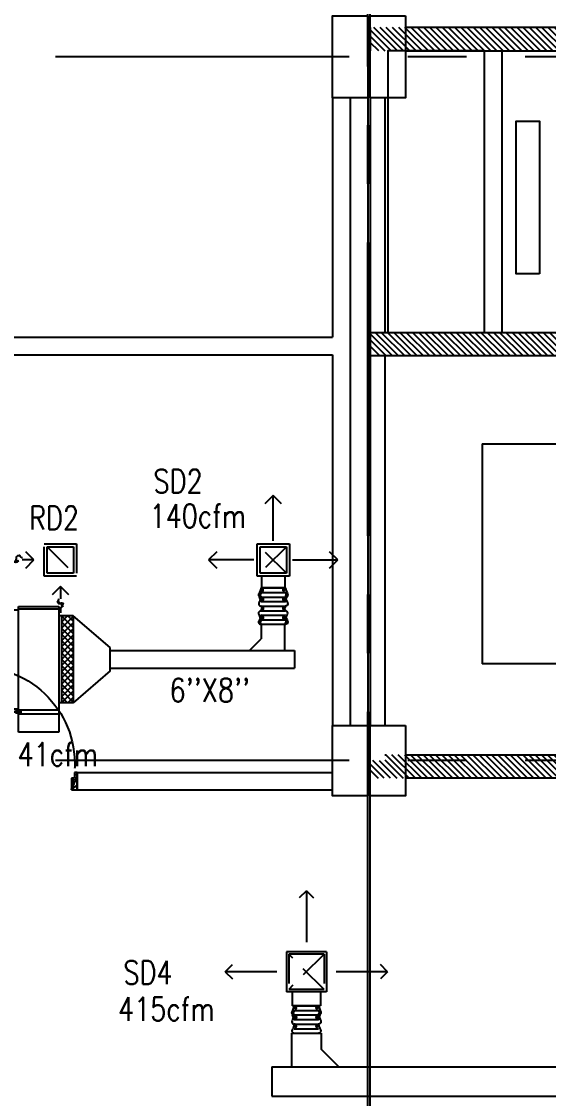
# Model space of a CAD drawing. Extents: x 417866231.7 to 417866328.5, y 43498046.7 to 43498124.2.
# Drawn here: x 417866252.29 to 417866256.78, y 43498081.93 to 43498091.11 of the extents above; entities that cross this region are included whole.
import ezdxf

# ---------------------------------------------------------------- set-up
doc = ezdxf.new("R2010")
doc.units = 0
doc.header["$MEASUREMENT"] = 0
doc.linetypes.add('CENTERX2', pattern=[4, 2.5, -0.5, 0.5, -0.5])
doc.linetypes.add('HIDDEN', pattern=[0.375, 0.25, -0.125])
doc.layers.get('0').update_dxf_attribs({"linetype": 'CONTINUOUS'})
for name, color, linetype in [('AXES', 11, 'CENTERX2'), ('COL', 7, 'CONTINUOUS'), ('DOOR', 9, 'CONTINUOUS'), ('DUCT', 6, 'CONTINUOUS'), ('EJ', 9, 'CONTINUOUS'), ('FCU', 6, 'CONTINUOUS'), ('HAT', 11, 'CONTINUOUS'), ('LIFTS', 9, 'CONTINUOUS'), ('M-AC-FLEX', 7, 'CONTINUOUS'), ('M-EGU.', 2, 'CONTINUOUS'), ('M-TEXT', 2, 'CONTINUOUS'), ('SHAFT', 9, 'CONTINUOUS'), ('STR', 9, 'CONTINUOUS'), ('WALL', 9, 'CONTINUOUS')]:
    doc.layers.add(name, color=color, linetype=linetype)
doc.styles.add('ROMANS', font='ROMANS.shx', dxfattribs={"width": 0.6})
pattern_1 = [(45, (0, 0), (-26.5165042945, 26.5165042945), [])]
pattern_2 = [(135, (417866362.658727, 43498044.996377), (0.026516504, 0.026516504), [])]

# ---------------------------------------------------------------- blocks, each defined once
blk = doc.blocks.new('DOOR90')
at = {"layer": 'DOOR', "color": 7, "linetype": 'ByBlock'}
for p, q in [((-150, 0), (0, 0)), ((-150, 0), (-150, -25)), ((0, -50), (-113.7, 0)), ((0, -50), (-40.1, 0)), ((0, -50), (0, 0)), ((-1000, -25), (-1050, -25)), ((-1050, -75), (-1050, -25)), ((-1050, -25), (-1050, -75)), ((-1000, -75), (-1050, -75)), ((-1000, -42), (-1020, -42)), ((-1020, -42), (-1020, -58)), ((-1000, -58), (-1020, -58)), ((-1000, -25), (-1000, -42)), ((-1000, -58), (-1000, -75)), ((-877.6, -17.8), (-967.6, -17.8)), ((-967.6, -25), (-967.6, -17.8)), ((-967.6, -75), (-967.6, -82.2)), ((-877.6, -82.2), (-967.6, -82.2)), ((-955, -8.8), (-890.2, -8.8)), ((-955, -17.8), (-955, -8.8)), ((-955, -17.8), (-890.2, -17.8)), ((-955, -82.2), (-890.2, -82.2)), ((-955, -82.2), (-955, -91.2)), ((-955, -91.2), (-890.2, -91.2)), ((-890.2, -17.8), (-890.2, -8.8)), ((-890.2, -82.2), (-890.2, -91.2)), ((-877.6, -25), (-877.6, -17.8)), ((-877.6, -75), (-877.6, -82.2)), ((-200, -25), (-150, -25)), ((-200, -42), (-200, -25)), ((-180, -42), (-200, -42)), ((-200, -58), (-180, -58)), ((-200, -75), (-200, -58)), ((-150, -75), (-200, -75)), ((-180, -58), (-180, -42)), ((-150, -25), (-100, -25)), ((-150, -75), (-150, -25)), ((-100, -25), (-100, -50)), ((0, -50), (-100, -36.6)), ((-100, -50), (0, -50)), ((-150, -875), (-100, -875)), ((-150, -900), (-150, -875)), ((-150, -900), (0, -900)), ((0, -900), (-150, -900)), ((0, -850), (-113.7, -900)), ((-100, -875), (-100, -850)), ((0, -850), (-100, -863.4)), ((-100, -850), (0, -850)), ((0, -850), (-40.1, -900)), ((0, -850), (0, -900))]:
    blk.add_line(p, q, dxfattribs=at)
at = {"layer": 'DOOR', "linetype": 'ByBlock'}
for p, q in [((-200, -25), (-1000, -25)), ((-200, -42), (-1000, -42)), ((-200, -58), (-1000, -58)), ((-1000, -75), (-200, -75))]:
    blk.add_line(p, q, dxfattribs=at)
at = {"layer": 'DOOR', "color": 7, "linetype": 'ByBlock'}
for centre in [(-922.6, 23.5), (-922.6, -123.5)]:
    blk.add_circle(centre, 32.4, dxfattribs=at)
for centre, radius, start, end in [((0, -50), 154.4, 161.10529, 166.28577), ((0, -50), 94.4, 148.01819, 180), ((0, -50), 134.4, 158.15985, 169.28002), ((0, -50), 114.4, 154.08384, 167.37743), ((0, -50), 74.4, 137.77643, 180), ((0, -50), 54.4, 113.20738, 180), ((0, -50), 34.4, 90, 180), ((0, -50), 14.4, 90, 180), ((0, -850), 154.4, 193.71423, 198.89471), ((0, -850), 134.4, 190.71998, 201.84015), ((0, -850), 94.4, 180, 211.98181), ((0, -850), 74.4, 180, 222.22357), ((0, -850), 54.4, 180, 246.79262), ((0, -850), 34.4, 180, 270), ((0, -850), 14.4, 180, 270)]:
    blk.add_arc(centre, radius, start, end, dxfattribs=at)
at = {"layer": 'DOOR', "linetype": 'HIDDEN', "ltscale": 0.5}
blk.add_arc((-222.2, -50), 828.2, 178.27012, 275.00304, dxfattribs=at)
blk = doc.blocks.new('C11')
at = {"layer": 'HAT'}
h = blk.add_hatch(dxfattribs=at)
h.set_pattern_fill('ANSI31', color=256, scale=300, style=0)
h.set_pattern_definition([(45, (-248556.182, -75061.005), (-26.5165043, 26.5165043), [])])
h.paths.add_polyline_path([(300, 700), (0, 700), (0, 350), (300, 350)])
h.paths.add_polyline_path([(300, 350), (0, 350), (0, 0), (300, 0)])
at = {"layer": 'COL'}
blk.add_lwpolyline([(300, 700), (300, 0), (0, 0), (0, 700)], close=True, dxfattribs=at)
blk = doc.blocks.new('C11D')
at = {"layer": 'COL', "linetype": 'ByBlock'}
for p in [(-320, 0), (0, 0)]:
    blk.add_blockref('C11', p, dxfattribs=at)
blk = doc.blocks.new('C5V')
at = {"layer": 'HAT'}
h = blk.add_hatch(dxfattribs=at)
h.set_pattern_fill('ANSI31', color=256, scale=300, style=0)
h.set_pattern_definition([(45, (-249196.182, -54711.005), (-26.5165043, 26.5165043), [])])
h.paths.add_polyline_path([(-20, 600), (-320, 600), (-320, 300), (-20, 300)])
h.paths.add_polyline_path([(-20, 300), (-320, 300), (-320, 0), (-20, 0)])
h = blk.add_hatch(dxfattribs=at)
h.set_pattern_fill('ANSI31', color=256, scale=300, style=0)
h.set_pattern_definition([(45, (-248876.182, -54711.005), (-26.5165043, 26.5165043), [])])
h.paths.add_polyline_path([(300, 600), (0, 600), (0, 300), (300, 300)])
h.paths.add_polyline_path([(300, 300), (0, 300), (0, 0), (300, 0)])
at = {"layer": 'COL'}
for points in [[(-20, 600), (-20, 0), (-320, 0), (-320, 600)], [(300, 600), (300, 0), (0, 0), (0, 600)]]:
    blk.add_lwpolyline(points, close=True, dxfattribs=at)
blk = doc.blocks.new('*X29')
at = {"color": 0}
for p, q in [((16890.5, -2466.6), (16943.5, -2413.6)), ((16890.5, -2519.6), (16990.5, -2419.6)), ((16990.5, -2565.5), (16890.5, -2465.5)), ((16890.5, -2572.6), (16990.5, -2472.6)), ((16990.5, -2512.5), (16891.6, -2413.6)), ((16990.5, -2459.4), (16944.6, -2413.6)), ((16990.5, -2618.5), (16890.5, -2518.5)), ((16890.5, -2625.7), (16990.5, -2525.7)), ((16990.5, -2671.6), (16890.5, -2571.6)), ((16890.5, -2678.7), (16990.5, -2578.7)), ((16990.5, -2724.6), (16890.5, -2624.6)), ((16890.5, -2731.7), (16990.5, -2631.7)), ((16990.5, -2777.6), (16890.5, -2677.6)), ((16890.5, -2784.8), (16990.5, -2684.8)), ((16990.5, -2830.7), (16890.5, -2730.7)), ((16890.5, -2837.8), (16990.5, -2737.8)), ((16990.5, -2883.7), (16890.5, -2783.7)), ((16890.5, -2890.8), (16990.5, -2790.8)), ((16990.5, -2936.7), (16890.5, -2836.7)), ((16890.5, -2943.9), (16990.5, -2843.9)), ((16990.5, -2989.8), (16890.5, -2889.8)), ((16890.5, -2996.9), (16990.5, -2896.9)), ((16990.5, -3042.8), (16890.5, -2942.8)), ((16890.5, -3049.9), (16990.5, -2949.9)), ((16990.5, -3095.8), (16890.5, -2995.8)), ((16890.5, -3103), (16990.5, -3003)), ((16990.5, -3148.9), (16890.5, -3048.9)), ((16943.5, -3154.9), (16890.5, -3101.9)), ((16891.5, -3154.9), (16990.5, -3056)), ((16944.6, -3154.9), (16990.5, -3109))]:
    blk.add_line(p, q, dxfattribs=at)
blk = doc.blocks.new('WHE06')
at = {"color": 3}
for p, q in [((689, 621.5), (346.1, 621.5)), ((346.1, 621.5), (346.1, 469.1)), ((689, 469.1), (689, 621.5)), ((242.1, 472.2), (242.1, 399.5)), ((60.3, -422.2), (60.3, 422.2)), ((212.3, 437.2), (269.1, 437.2)), ((232.1, 452.2), (232.1, 422.2)), ((232.1, 452.2), (252.1, 452.2)), ((252.1, 452.2), (252.1, 422.2)), ((305, 447.6), (373.3, 447.6)), ((321.1, 457.6), (321.1, 437.6)), ((321.1, 457.6), (346.1, 457.6)), ((321.1, 437.6), (346.1, 437.6)), ((346.1, 430.4), (689, 430.4)), ((811.2, 370.7), (689, 370.7)), ((711.2, -370.7), (711.2, 370.7)), ((811.2, -370.7), (811.2, 370.7)), ((141.6, -437.2), (141.6, -422.2)), ((141.6, -437.2), (196.6, -437.2)), ((196.6, -437.2), (196.6, -422.2)), ((221.4, -437.2), (269.1, -437.2)), ((232.1, -452.2), (232.1, -422.2)), ((232.1, -452.2), (252.1, -452.2)), ((242.1, -472.2), (242.1, -399.5)), ((252.1, -452.2), (252.1, -422.2)), ((346.1, -430.4), (689, -430.4)), ((811.2, -370.7), (689, -370.7))]:
    blk.add_line(p, q, dxfattribs=at)
at = {"color": 6}
for p, q in [((346.1, 469.1), (346.1, -450.8)), ((689, 469.1), (346.1, 469.1)), ((689, -450.8), (689, 469.1)), ((0, -422.2), (0, 422.2)), ((0, 422.2), (346.1, 422.2)), ((0, -422.2), (346.1, -422.2)), ((346.1, -450.8), (689, -450.8))]:
    blk.add_line(p, q, dxfattribs=at)
at = {"color": 11}
blk.add_blockref('*X29', (-16179.3, 2784.3), dxfattribs=at)

msp = doc.modelspace()

# ---------------------------------------------------------------- hatches: boundary and pattern name
at = {"layer": 'HAT', "linetype": 'Continuous'}
h = msp.add_hatch(dxfattribs=at)
h.set_pattern_fill('ANSI31', color=0, scale=0.3, style=0)
h.set_pattern_definition(pattern_2)
h.paths.add_polyline_path([(417866258.8586, 43498091.0588), (417866259.5836, 43498091.0588), (417866259.5836, 43498090.8588), (417866258.8586, 43498090.8588)])
h.paths.add_polyline_path([(417866257.6586, 43498091.0588), (417866258.8586, 43498091.0588), (417866258.8586, 43498090.8588), (417866257.6586, 43498090.8588)])
h.paths.add_polyline_path([(417866256.4586, 43498091.0588), (417866257.6586, 43498091.0588), (417866257.6586, 43498090.8588), (417866256.4586, 43498090.8588)])
h.paths.add_polyline_path([(417866255.2586, 43498091.0588), (417866256.4586, 43498091.0588), (417866256.4586, 43498090.8588), (417866255.2586, 43498090.8588)])
at = {"layer": 'HAT'}
h = msp.add_hatch(dxfattribs=at)
h.set_pattern_fill('ANSI31', color=256, scale=300, style=0)
h.set_pattern_definition(pattern_1)
h.paths.add_polyline_path([(417866256.1969, 43498090.7221), (417866256.1969, 43498091.0221), (417866255.8969, 43498091.0221), (417866255.8969, 43498090.7221)])
h.paths.add_polyline_path([(417866256.4969, 43498090.7221), (417866256.4969, 43498091.0221), (417866256.1969, 43498091.0221), (417866256.1969, 43498090.7221)])
h = msp.add_hatch(dxfattribs=at)
h.set_pattern_fill('ANSI31', color=256, scale=300, style=0)
h.set_pattern_definition(pattern_1)
h.paths.add_polyline_path([(417866256.1969, 43498090.4021), (417866256.1969, 43498090.7021), (417866255.8969, 43498090.7021), (417866255.8969, 43498090.4021)])
h.paths.add_polyline_path([(417866256.4969, 43498090.4021), (417866256.4969, 43498090.7021), (417866256.1969, 43498090.7021), (417866256.1969, 43498090.4021)])
h = msp.add_hatch(dxfattribs=at)
h.set_pattern_fill('ANSI31', color=256, scale=0.3, style=0)
h.set_pattern_definition([(135, (417866555.624787, 43497935.089052), (0.0265165043, 0.0265165043), [])])
h.paths.add_polyline_path([(417866255.2586, 43498088.2588), (417866255.2586, 43498088.4588), (417866259.5836, 43498088.4588), (417866259.5836, 43498088.2588)])
at = {"layer": 'HAT', "linetype": 'Continuous'}
h = msp.add_hatch(dxfattribs=at)
h.set_pattern_fill('ANSI31', color=0, scale=0.3, style=0)
h.set_pattern_definition(pattern_2)
h.paths.add_polyline_path([(417866258.8586, 43498084.8088), (417866259.5836, 43498084.8088), (417866259.5836, 43498084.6588), (417866258.8586, 43498084.6588)])
h.paths.add_polyline_path([(417866258.8586, 43498084.8588), (417866259.5836, 43498084.8588), (417866259.5836, 43498084.8088), (417866258.8586, 43498084.8088)])
h.paths.add_polyline_path([(417866257.6586, 43498084.8088), (417866258.8586, 43498084.8088), (417866258.8586, 43498084.6588), (417866257.6586, 43498084.6588)])
h.paths.add_polyline_path([(417866257.6586, 43498084.8588), (417866258.8586, 43498084.8588), (417866258.8586, 43498084.8088), (417866257.6586, 43498084.8088)])
h.paths.add_polyline_path([(417866256.4586, 43498084.8088), (417866257.6586, 43498084.8088), (417866257.6586, 43498084.6588), (417866256.4586, 43498084.6588)])
h.paths.add_polyline_path([(417866256.4586, 43498084.8588), (417866257.6586, 43498084.8588), (417866257.6586, 43498084.8088), (417866256.4586, 43498084.8088)])
h.paths.add_polyline_path([(417866255.2586, 43498084.8088), (417866256.4586, 43498084.8088), (417866256.4586, 43498084.6588), (417866255.2586, 43498084.6588)])
h.paths.add_polyline_path([(417866255.3829, 43498084.8588), (417866256.4586, 43498084.8588), (417866256.4586, 43498084.8088), (417866255.3829, 43498084.8088)])

# ---------------------------------------------------------------- linework, layer by layer
at = {"layer": 'AXES'}
for p, q in [((417866255.2386, 43498046.7245), (417866255.2386, 43498123.1872)), ((417866255.2586, 43498046.7245), (417866255.2586, 43498123.1872)), ((417866307.0786, 43498090.8088), (417866239.0386, 43498090.8088)), ((417866307.0786, 43498084.8088), (417866239.0386, 43498084.8088))]:
    msp.add_line(p, q, dxfattribs=at)
at = {"layer": 'COL'}
for p, q in [((417866255.2586, 43498091.0588), (417866255.2586, 43498090.8588)), ((417866259.5836, 43498091.0588), (417866255.5586, 43498091.0588)), ((417866255.5586, 43498090.8588), (417866260.0586, 43498090.8588))]:
    msp.add_line(p, q, dxfattribs=at)
msp.add_lwpolyline([(417866259.5836, 43498088.2588), (417866255.2586, 43498088.2588), (417866255.2586, 43498088.4588), (417866259.5836, 43498088.4588)], close=True, dxfattribs=at)
for points in [[(417866255.3829, 43498084.8588), (417866255.3914, 43498084.8588)], [(417866255.5586, 43498084.8588), (417866259.5836, 43498084.8588), (417866259.5836, 43498084.6588), (417866255.5586, 43498084.6588)]]:
    msp.add_lwpolyline(points, dxfattribs=at)
at = {"layer": 'DUCT', "linetype": 'ByBlock'}
for p, q in [((417866253.0427, 43498085.7726), (417866252.7282, 43498086.0433)), ((417866253.0427, 43498085.5726), (417866253.0427, 43498085.7726)), ((417866253.0427, 43498085.7476), (417866254.6128, 43498085.7476)), ((417866254.6128, 43498085.7476), (417866254.6128, 43498085.5976)), ((417866253.0427, 43498085.5726), (417866252.7282, 43498085.3019)), ((417866253.0427, 43498085.5976), (417866254.6128, 43498085.5976)), ((417866254.422, 43498082.1988), (417866264.5948, 43498082.1988)), ((417866254.422, 43498082.1988), (417866254.422, 43498081.9488)), ((417866254.422, 43498081.9488), (417866264.5948, 43498081.9488))]:
    msp.add_line(p, q, dxfattribs=at)
at = {"layer": 'DUCT'}
for p, q in [((417866254.331, 43498085.9689), (417866254.331, 43498085.8476)), ((417866254.531, 43498085.9689), (417866254.331, 43498085.9689)), ((417866254.531, 43498085.7476), (417866254.531, 43498085.9689)), ((417866254.231, 43498085.7476), (417866254.331, 43498085.8476)), ((417866254.5903, 43498082.4851), (417866254.8403, 43498082.4851)), ((417866254.5903, 43498082.1988), (417866254.5903, 43498082.4851)), ((417866254.8403, 43498082.4851), (417866254.8403, 43498082.3488)), ((417866254.9903, 43498082.1988), (417866254.8403, 43498082.3488))]:
    msp.add_line(p, q, dxfattribs=at)
at = {"layer": 'EJ'}
for p, q in [((417866255.2386, 43498090.4588), (417866255.2386, 43498085.1088)), ((417866255.2586, 43498090.4588), (417866255.2586, 43498085.1088)), ((417866255.2386, 43498081.4588), (417866255.2386, 43498084.5588)), ((417866255.2586, 43498081.4588), (417866255.2586, 43498084.5588))]:
    msp.add_line(p, q, dxfattribs=at)
at = {"layer": 'LIFTS'}
msp.add_lwpolyline([(417866256.7024, 43498088.9588), (417866256.5024, 43498088.9588), (417866256.5024, 43498090.2588), (417866256.7024, 43498090.2588)], close=True, dxfattribs=at)
at = {"layer": 'M-AC-FLEX', "color": 11}
for p, q in [((417866254.3289, 43498086.2813), (417866254.5364, 43498086.2813)), ((417866254.3289, 43498086.2423), (417866254.5364, 43498086.2423)), ((417866254.3289, 43498086.2033), (417866254.5364, 43498086.2033)), ((417866254.3289, 43498086.1643), (417866254.5364, 43498086.1643)), ((417866254.3289, 43498086.1253), (417866254.5364, 43498086.1253)), ((417866254.3289, 43498086.1253), (417866254.5364, 43498086.1253)), ((417866254.3289, 43498086.0863), (417866254.5364, 43498086.0863)), ((417866254.3289, 43498086.0863), (417866254.5364, 43498086.0863)), ((417866254.3289, 43498086.0473), (417866254.5364, 43498086.0473)), ((417866254.3289, 43498086.0083), (417866254.5364, 43498086.0083)), ((417866254.6116, 43498082.7184), (417866254.8191, 43498082.7184)), ((417866254.6116, 43498082.6794), (417866254.8191, 43498082.6794)), ((417866254.6116, 43498082.6404), (417866254.8191, 43498082.6404)), ((417866254.6116, 43498082.6014), (417866254.8191, 43498082.6014)), ((417866254.6116, 43498082.5624), (417866254.8191, 43498082.5624)), ((417866254.6116, 43498082.5234), (417866254.8191, 43498082.5234)), ((417866254.6116, 43498082.4851), (417866254.8191, 43498082.4851)), ((417866254.6116, 43498082.4851), (417866254.8191, 43498082.4851))]:
    msp.add_line(p, q, dxfattribs=at)
at = {"layer": 'M-AC-FLEX'}
for points in [[(417866254.3289, 43498086.2813, -1), (417866254.3289, 43498086.2423, 1), (417866254.3289, 43498086.2033)], [(417866254.3289, 43498086.1643, 1), (417866254.3289, 43498086.2033, -1), (417866254.3289, 43498086.2423)], [(417866254.3289, 43498086.2423, 1), (417866254.3289, 43498086.2033)], [(417866254.3289, 43498086.2033, -1), (417866254.3289, 43498086.2423)], [(417866254.3289, 43498086.2033, -1), (417866254.3289, 43498086.1643, 1), (417866254.3289, 43498086.1253, -1), (417866254.3289, 43498086.0863, 0.008922), (417866254.3282, 43498086.0863, 0.008922)], [(417866254.5364, 43498086.2813, 1), (417866254.5364, 43498086.2423, -1), (417866254.5364, 43498086.2033)], [(417866254.5364, 43498086.1643, -1), (417866254.5364, 43498086.2033, 1), (417866254.5364, 43498086.2423)], [(417866254.5364, 43498086.2033, 1), (417866254.5364, 43498086.1643, -1), (417866254.5364, 43498086.1253, 1), (417866254.5364, 43498086.0863, -0.008922), (417866254.5371, 43498086.0863, -0.008922)], [(417866254.5364, 43498086.2423, -1.000001), (417866254.5364, 43498086.2033)], [(417866254.5364, 43498086.2033, 1.000001), (417866254.5364, 43498086.2423)], [(417866254.3289, 43498086.0083, 1), (417866254.3289, 43498086.0473, -1), (417866254.3289, 43498086.0863, 1), (417866254.3289, 43498086.1253, -0.008922), (417866254.3282, 43498086.1253, -0.008922)], [(417866254.5364, 43498086.0083, -1), (417866254.5364, 43498086.0473, 1), (417866254.5364, 43498086.0863, -1), (417866254.5364, 43498086.1253, 0.008922), (417866254.5371, 43498086.1253, 0.008922)], [(417866254.3289, 43498086.0473, -1), (417866254.3289, 43498086.0083, 1), (417866254.3289, 43498085.9693)], [(417866254.5364, 43498086.0473, 1), (417866254.5364, 43498086.0083, -1), (417866254.5364, 43498085.9693)], [(417866254.3289, 43498085.9693, -1), (417866254.3289, 43498086.0083)], [(417866254.3289, 43498086.0083, 1), (417866254.3289, 43498085.9693)], [(417866254.331, 43498085.9692, 0.026731), (417866254.3289, 43498085.9693, -1), (417866254.3289, 43498086.0083)], [(417866254.531, 43498085.9685, -0.070443), (417866254.5364, 43498085.9693, 1), (417866254.5364, 43498086.0083)], [(417866254.5364, 43498085.9693, 1.000001), (417866254.5364, 43498086.0083)], [(417866254.5364, 43498086.0083, -1.000001), (417866254.5364, 43498085.9693)], [(417866254.6116, 43498082.7184, -1), (417866254.6116, 43498082.6794, 1), (417866254.6116, 43498082.6404)], [(417866254.8191, 43498082.7184, 1), (417866254.8191, 43498082.6794, -1), (417866254.8191, 43498082.6404)], [(417866254.6116, 43498082.6014, 1), (417866254.6116, 43498082.6404, -1), (417866254.6116, 43498082.6794)], [(417866254.6116, 43498082.6794, 1), (417866254.6116, 43498082.6404)], [(417866254.6116, 43498082.6404, -1), (417866254.6116, 43498082.6794)], [(417866254.6116, 43498082.6404, -1), (417866254.6116, 43498082.6014, 1), (417866254.6116, 43498082.5624, -1), (417866254.6116, 43498082.5234, 1.018005), (417866254.6116, 43498082.4851)], [(417866254.8191, 43498082.6014, -1), (417866254.8191, 43498082.6404, 1), (417866254.8191, 43498082.6794)], [(417866254.8191, 43498082.6404, 1), (417866254.8191, 43498082.6014, -1), (417866254.8191, 43498082.5624, 1), (417866254.8191, 43498082.5234, -1.018005), (417866254.8191, 43498082.4851)], [(417866254.8191, 43498082.6794, -1.000001), (417866254.8191, 43498082.6404)], [(417866254.8191, 43498082.6404, 1.000001), (417866254.8191, 43498082.6794)]]:
    msp.add_lwpolyline(points, format="xyb", dxfattribs=at)
at = {"layer": 'M-EGU.'}
for p, q in [((417866254.4326, 43498087.0688), (417866254.3619, 43498086.9981)), ((417866254.4326, 43498086.6826), (417866254.4326, 43498087.0688)), ((417866254.5033, 43498086.9981), (417866254.4326, 43498087.0688)), ((417866252.3946, 43498086.5188), (417866252.3239, 43498086.5895)), ((417866252.5071, 43498086.6313), (417866252.7321, 43498086.6313)), ((417866252.5071, 43498086.4063), (417866252.5071, 43498086.6313)), ((417866252.7321, 43498086.6313), (417866252.7321, 43498086.4063)), ((417866253.9533, 43498086.5895), (417866253.8826, 43498086.5188)), ((417866254.2951, 43498086.6563), (417866254.5701, 43498086.6563)), ((417866254.2951, 43498086.3813), (417866254.2951, 43498086.6563)), ((417866254.5701, 43498086.6563), (417866254.5701, 43498086.3813)), ((417866254.9826, 43498086.5188), (417866254.9119, 43498086.5895)), ((417866252.3946, 43498086.5188), (417866252.2936, 43498086.5188)), ((417866252.3239, 43498086.4481), (417866252.3946, 43498086.5188)), ((417866253.8826, 43498086.5188), (417866253.9533, 43498086.4481)), ((417866254.2688, 43498086.5188), (417866253.8826, 43498086.5188)), ((417866254.5964, 43498086.5188), (417866254.9826, 43498086.5188)), ((417866254.9119, 43498086.4481), (417866254.9826, 43498086.5188)), ((417866252.7321, 43498086.4063), (417866252.5071, 43498086.4063)), ((417866254.5701, 43498086.3813), (417866254.2951, 43498086.3813)), ((417866254.3326, 43498086.3813), (417866254.3326, 43498086.2813)), ((417866254.5326, 43498086.3813), (417866254.5326, 43498086.2813)), ((417866252.6196, 43498086.2938), (417866252.5489, 43498086.2231)), ((417866252.6903, 43498086.2231), (417866252.6196, 43498086.2938)), ((417866252.6196, 43498086.2938), (417866252.6196, 43498086.1869)), ((417866254.5326, 43498086.2813), (417866254.3326, 43498086.2813)), ((417866252.6196, 43498086.1118), (417866252.6196, 43498086.0688)), ((417866254.7153, 43498083.7), (417866254.6542, 43498083.6389)), ((417866254.7153, 43498083.7), (417866254.7153, 43498083.2612)), ((417866254.7153, 43498083.7), (417866254.7764, 43498083.6389)), ((417866254.5449, 43498083.1792), (417866254.5449, 43498082.8384)), ((417866254.8857, 43498083.1792), (417866254.5449, 43498083.1792)), ((417866254.8857, 43498083.1792), (417866254.8857, 43498082.8384)), ((417866254.0241, 43498083.0088), (417866254.0852, 43498083.0699)), ((417866254.4629, 43498083.0088), (417866254.0241, 43498083.0088)), ((417866254.0241, 43498083.0088), (417866254.0852, 43498082.9477)), ((417866255.4065, 43498083.0088), (417866254.9677, 43498083.0088)), ((417866255.4065, 43498083.0088), (417866255.3454, 43498083.0699)), ((417866255.4065, 43498083.0088), (417866255.3454, 43498082.9477)), ((417866254.8857, 43498082.8384), (417866254.5449, 43498082.8384)), ((417866254.5953, 43498082.8384), (417866254.5953, 43498082.7184)), ((417866254.8353, 43498082.8384), (417866254.8353, 43498082.7184)), ((417866254.8353, 43498082.7184), (417866254.5953, 43498082.7184))]:
    msp.add_line(p, q, dxfattribs=at)
at = {"layer": 'M-EGU.', "linetype": 'HIDDEN'}
for p, q in [((417866252.4821, 43498086.6563), (417866252.7571, 43498086.6563)), ((417866252.4821, 43498086.3813), (417866252.4821, 43498086.6563)), ((417866252.5071, 43498086.6313), (417866252.7321, 43498086.4063)), ((417866252.7571, 43498086.6563), (417866252.7571, 43498086.3813)), ((417866254.3201, 43498086.6313), (417866254.5451, 43498086.6313)), ((417866254.5451, 43498086.6313), (417866254.3201, 43498086.4063)), ((417866254.5451, 43498086.4063), (417866254.3201, 43498086.6313)), ((417866254.3201, 43498086.4063), (417866254.3201, 43498086.6313)), ((417866254.5451, 43498086.6313), (417866254.5451, 43498086.4063)), ((417866254.5451, 43498086.4063), (417866254.3201, 43498086.4063)), ((417866252.7571, 43498086.3813), (417866252.4821, 43498086.3813)), ((417866254.8657, 43498083.1592), (417866254.5649, 43498082.8584)), ((417866254.8657, 43498082.8584), (417866254.5649, 43498083.1592)), ((417866254.5649, 43498083.1592), (417866254.5649, 43498082.8584)), ((417866254.8657, 43498083.1592), (417866254.5649, 43498083.1592)), ((417866254.8657, 43498083.1592), (417866254.8657, 43498082.8584)), ((417866254.8657, 43498082.8584), (417866254.5649, 43498082.8584))]:
    msp.add_line(p, q, dxfattribs=at)
at = {"layer": 'M-EGU.'}
for points in [[(417866252.2139, 43498086.5188, 0.1324), (417866252.2251, 43498086.5027, 0.15664), (417866252.2405, 43498086.4963, 0.736612), (417866252.2531, 43498086.5278, -0.774232), (417866252.267, 43498086.5582, -0.203349), (417866252.2881, 43498086.5445, -0.193808), (417866252.2936, 43498086.5188)], [(417866252.6196, 43498086.1118, 0.187862), (417866252.6381, 43498086.1231, 0.202645), (417866252.643, 43498086.1427, 0.616915), (417866252.6179, 43498086.1508, -0.668708), (417866252.5943, 43498086.1604, -0.194285), (417866252.6015, 43498086.1783, -0.186051), (417866252.6196, 43498086.1869)]]:
    msp.add_lwpolyline(points, format="xyb", dxfattribs=at)
at = {"layer": 'SHAFT'}
msp.add_lwpolyline([(417866256.2336, 43498090.8588), (417866255.4086, 43498090.8588), (417866255.4086, 43498088.4588), (417866256.2336, 43498088.4588)], close=True, dxfattribs=at)
at = {"layer": 'STR'}
for p, q in [((417866256.2129, 43498087.5088), (417866256.2129, 43498085.6338)), ((417866256.2129, 43498087.5088), (417866257.9829, 43498087.5088)), ((417866261.1079, 43498085.6338), (417866256.2129, 43498085.6338))]:
    msp.add_line(p, q, dxfattribs=at)
at = {"layer": 'WALL'}
for p, q in [((417866256.3836, 43498088.4588), (417866256.3836, 43498090.8588)), ((417866256.3836, 43498088.6088), (417866256.3836, 43498090.8588)), ((417866254.9386, 43498090.4588), (417866254.9386, 43498088.4188)), ((417866255.0886, 43498090.4588), (417866255.0886, 43498085.1088)), ((417866255.3829, 43498090.4588), (417866255.3829, 43498088.4588)), ((417866248.3386, 43498088.4188), (417866254.9386, 43498088.4188)), ((417866251.7136, 43498088.2688), (417866254.9386, 43498088.2688)), ((417866252.7636, 43498088.2688), (417866254.0886, 43498088.2688)), ((417866254.9386, 43498088.2688), (417866254.9386, 43498085.1088)), ((417866255.3829, 43498088.2588), (417866255.3829, 43498085.1088)), ((417866252.7636, 43498084.7088), (417866254.9386, 43498084.7088)), ((417866252.7636, 43498084.7088), (417866252.7636, 43498084.5588)), ((417866252.7636, 43498084.5588), (417866254.9386, 43498084.5588))]:
    msp.add_line(p, q, dxfattribs=at)

# ---------------------------------------------------------------- block references
at = {"layer": 'COL', "xscale": 0.0009999871253967285, "yscale": 0.001000002026557922, "zscale": 0.001}
for name, p in [('C11D', (417866255.2586, 43498090.4588)), ('C5V', (417866255.2586, 43498084.5088))]:
    msp.add_blockref(name, p, dxfattribs=at)
at = {"layer": 'DOOR', "color": 0, "linetype": 'ByBlock', "xscale": -0.001000002026557922, "yscale": 0.001000002026557922, "zscale": 0.001, "rotation": 90}
msp.add_blockref('DOOR90', (417866251.8636, 43498084.5588), dxfattribs=at)
at = {"layer": 'FCU', "linetype": 'ByBlock', "xscale": -0.0009999871253967285, "yscale": 0.001000002026557922, "zscale": 0.001, "rotation": 180}
msp.add_blockref('WHE06', (417866251.917, 43498085.6726), dxfattribs=at)

# ---------------------------------------------------------------- texts
at = {"layer": 'M-TEXT', "style": 'ROMANS', "width": 0.8}
for s, p in [('SD2', (417866253.4134, 43498087.0909)), ('RD2', (417866252.3531, 43498086.7774)), ('140cfm', (417866253.3792, 43498086.7944)), ("6''X8''", (417866253.5502, 43498085.3098)), ('41cfm', (417866252.2546, 43498084.7627)), ('SD4', (417866253.1571, 43498082.9017)), ('415cfm', (417866253.1109, 43498082.5919))]:
    msp.add_text(s, height=0.2, dxfattribs=at).set_placement(p)

doc.saveas('drawing.dxf')
